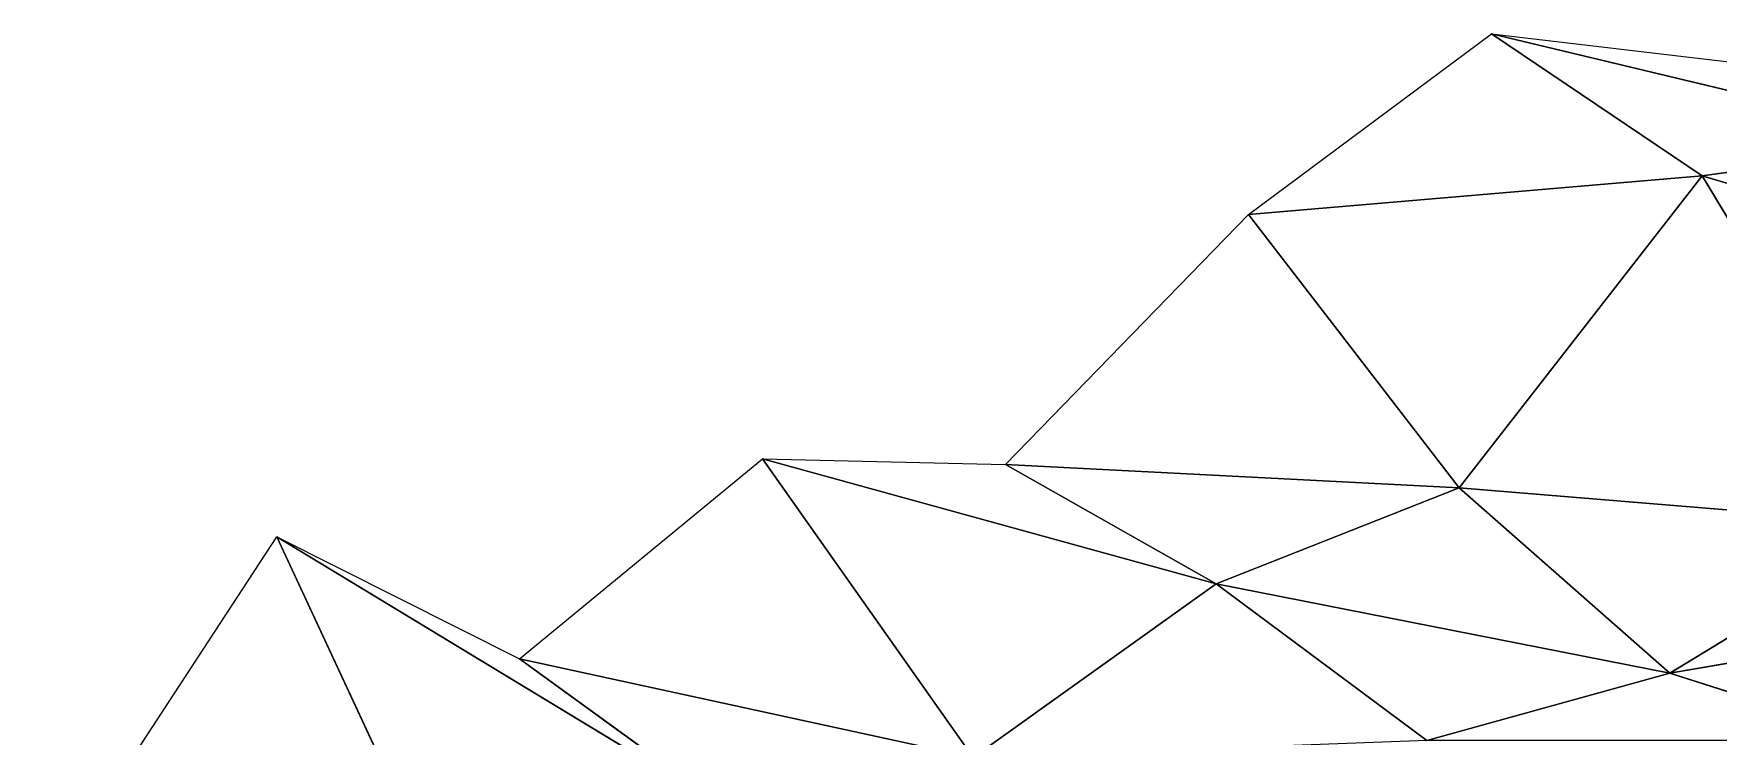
# Model space of a CAD drawing. Header units: metres. Extents: x -3703 to 431, y -1555 to 134.
# Drawn here: x -2669.9 to -2576.8, y -1063.9 to -1025.1 of the extents above; entities that cross this region are included whole.
import ezdxf

# ---------------------------------------------------------------- set-up
doc = ezdxf.new("R2010")
doc.units = ezdxf.units.M

msp = doc.modelspace()

# ---------------------------------------------------------------- linework, layer by layer
for p, q in [((-2602.7834, -1035.0718, -5560.927), (-2589.367, -1025.0773, -5535.666)), ((-2564.323, -1031.0897, -5547.153), (-2589.367, -1025.0773, -5535.666)), ((-2589.367, -1025.0773, -5535.666), (-2575.9504, -1026.6647, -5507.8154)), ((-2589.367, -1025.0773, -5535.666), (-2577.7395, -1032.9199, -5574.2393)), ((-2577.7395, -1032.9199, -5574.2393), (-2589.367, -1025.0773, -5535.666)), ((-2589.367, -1025.0773, -5535.666), (-2564.323, -1031.0897, -5547.153)), ((-2564.323, -1031.0897, -5547.153), (-2577.7395, -1032.9199, -5574.2393)), ((-2577.7395, -1032.9199, -5574.2393), (-2564.323, -1031.0897, -5547.153)), ((-2577.7395, -1032.9199, -5574.2393), (-2602.7834, -1035.0718, -5560.927)), ((-2602.7834, -1035.0718, -5560.927), (-2577.7395, -1032.9199, -5574.2393)), ((-2577.7395, -1032.9199, -5574.2393), (-2591.1558, -1050.166, -5597.878)), ((-2591.1558, -1050.166, -5597.878), (-2577.7395, -1032.9199, -5574.2393)), ((-2552.6956, -1040.3928, -5585.3994), (-2577.7395, -1032.9199, -5574.2393)), ((-2577.7395, -1032.9199, -5574.2393), (-2566.1118, -1052.2219, -5610.2495)), ((-2566.1118, -1052.2219, -5610.2495), (-2577.7395, -1032.9199, -5574.2393)), ((-2577.7395, -1032.9199, -5574.2393), (-2552.6956, -1040.3928, -5585.3994)), ((-2616.1997, -1048.876, -5585.3354), (-2602.7834, -1035.0718, -5560.927)), ((-2602.7834, -1035.0718, -5560.927), (-2591.1558, -1050.166, -5597.878)), ((-2591.1558, -1050.166, -5597.878), (-2602.7834, -1035.0718, -5560.927)), ((-2643.0325, -1059.6039, -5637.9272), (-2629.6162, -1048.5646, -5612.9004)), ((-2604.5723, -1055.4622, -5624.189), (-2629.6162, -1048.5646, -5612.9004)), ((-2629.6162, -1048.5646, -5612.9004), (-2616.1997, -1048.876, -5585.3354)), ((-2629.6162, -1048.5646, -5612.9004), (-2617.9885, -1065.0527, -5649.54)), ((-2617.9885, -1065.0527, -5649.54), (-2629.6162, -1048.5646, -5612.9004)), ((-2629.6162, -1048.5646, -5612.9004), (-2604.5723, -1055.4622, -5624.189)), ((-2591.1558, -1050.166, -5597.878), (-2616.1997, -1048.876, -5585.3354)), ((-2616.1997, -1048.876, -5585.3354), (-2604.5723, -1055.4622, -5624.189)), ((-2604.5723, -1055.4622, -5624.189), (-2616.1997, -1048.876, -5585.3354)), ((-2616.1997, -1048.876, -5585.3354), (-2591.1558, -1050.166, -5597.878)), ((-2591.1558, -1050.166, -5597.878), (-2604.5723, -1055.4622, -5624.189)), ((-2604.5723, -1055.4622, -5624.189), (-2591.1558, -1050.166, -5597.878)), ((-2566.1118, -1052.2219, -5610.2495), (-2591.1558, -1050.166, -5597.878)), ((-2591.1558, -1050.166, -5597.878), (-2579.5283, -1060.3853, -5635.9194)), ((-2579.5283, -1060.3853, -5635.9194), (-2591.1558, -1050.166, -5597.878)), ((-2591.1558, -1050.166, -5597.878), (-2566.1118, -1052.2219, -5610.2495)), ((-2669.8655, -1073.3942, -5689.835), (-2656.449, -1052.8721, -5666.928)), ((-2631.405, -1068.0314, -5676.3696), (-2656.449, -1052.8721, -5666.928)), ((-2656.449, -1052.8721, -5666.928), (-2643.0325, -1059.6039, -5637.9272)), ((-2656.449, -1052.8721, -5666.928), (-2644.8215, -1077.8291, -5701.6743)), ((-2644.8215, -1077.8291, -5701.6743), (-2656.449, -1052.8721, -5666.928)), ((-2656.449, -1052.8721, -5666.928), (-2631.405, -1068.0314, -5676.3696)), ((-2566.1118, -1052.2219, -5610.2495), (-2579.5283, -1060.3853, -5635.9194)), ((-2579.5283, -1060.3853, -5635.9194), (-2566.1118, -1052.2219, -5610.2495)), ((-2604.5723, -1055.4622, -5624.189), (-2617.9885, -1065.0527, -5649.54)), ((-2617.9885, -1065.0527, -5649.54), (-2604.5723, -1055.4622, -5624.189)), ((-2579.5283, -1060.3853, -5635.9194), (-2604.5723, -1055.4622, -5624.189)), ((-2604.5723, -1055.4622, -5624.189), (-2592.9446, -1064.1188, -5662.58)), ((-2592.9446, -1064.1188, -5662.58), (-2604.5723, -1055.4622, -5624.189)), ((-2604.5723, -1055.4622, -5624.189), (-2579.5283, -1060.3853, -5635.9194)), ((-2554.4844, -1056.127, -5649.703), (-2579.5283, -1060.3853, -5635.9194)), ((-2579.5283, -1060.3853, -5635.9194), (-2554.4844, -1056.127, -5649.703)), ((-2617.9885, -1065.0527, -5649.54), (-2643.0325, -1059.6039, -5637.9272)), ((-2643.0325, -1059.6039, -5637.9272), (-2631.405, -1068.0314, -5676.3696)), ((-2631.405, -1068.0314, -5676.3696), (-2643.0325, -1059.6039, -5637.9272)), ((-2643.0325, -1059.6039, -5637.9272), (-2617.9885, -1065.0527, -5649.54)), ((-2579.5283, -1060.3853, -5635.9194), (-2592.9446, -1064.1188, -5662.58)), ((-2592.9446, -1064.1188, -5662.58), (-2579.5283, -1060.3853, -5635.9194)), ((-2579.5283, -1060.3853, -5635.9194), (-2567.9006, -1064.1183, -5675.411)), ((-2567.9006, -1064.1183, -5675.411), (-2579.5283, -1060.3853, -5635.9194))]:
    msp.add_line(p, q)
for points in [[(-2589.367, -1025.0773, -5535.666), (-2577.7395, -1032.9199, -5574.2393), (-2602.7834, -1035.0718, -5560.927), (-2602.7834, -1035.0717, -5560.927)], [(-2575.9504, -1026.6647, -5507.8154), (-2564.323, -1031.0897, -5547.153), (-2589.367, -1025.0773, -5535.666), (-2589.367, -1025.0771, -5535.666)], [(-2577.7395, -1032.9199, -5574.2393), (-2589.367, -1025.0773, -5535.666), (-2564.323, -1031.0897, -5547.153), (-2564.323, -1031.0896, -5547.153)], [(-2564.323, -1031.0897, -5547.153), (-2552.6956, -1040.3928, -5585.3994), (-2577.7395, -1032.9199, -5574.2393), (-2577.7395, -1032.9198, -5574.2393)], [(-2591.1558, -1050.166, -5597.878), (-2602.7834, -1035.0718, -5560.927), (-2577.7395, -1032.9199, -5574.2393), (-2577.7395, -1032.9198, -5574.2393)], [(-2577.7395, -1032.9199, -5574.2393), (-2566.1118, -1052.2219, -5610.2495), (-2591.1558, -1050.166, -5597.878), (-2591.1558, -1050.1659, -5597.878)], [(-2566.1118, -1052.2219, -5610.2495), (-2577.7395, -1032.9199, -5574.2393), (-2552.6956, -1040.3928, -5585.3994), (-2552.6956, -1040.3927, -5585.3994)], [(-2602.7834, -1035.0718, -5560.927), (-2591.1558, -1050.166, -5597.878), (-2616.1997, -1048.876, -5585.3354), (-2616.1997, -1048.8759, -5585.3354)], [(-2629.6162, -1048.5646, -5612.9004), (-2617.9885, -1065.0527, -5649.54), (-2643.0325, -1059.6039, -5637.9272), (-2643.0325, -1059.6038, -5637.9272)], [(-2616.1997, -1048.876, -5585.3354), (-2604.5723, -1055.4622, -5624.189), (-2629.6162, -1048.5646, -5612.9004), (-2629.6162, -1048.5645, -5612.9004)], [(-2617.9885, -1065.0527, -5649.54), (-2629.6162, -1048.5646, -5612.9004), (-2604.5723, -1055.4622, -5624.189), (-2604.5723, -1055.462, -5624.189)], [(-2604.5723, -1055.4622, -5624.189), (-2616.1997, -1048.876, -5585.3354), (-2591.1558, -1050.166, -5597.878), (-2591.1558, -1050.1659, -5597.878)], [(-2591.1558, -1050.166, -5597.878), (-2579.5283, -1060.3853, -5635.9194), (-2604.5723, -1055.4622, -5624.189), (-2604.5723, -1055.462, -5624.189)], [(-2579.5283, -1060.3853, -5635.9194), (-2591.1558, -1050.166, -5597.878), (-2566.1118, -1052.2219, -5610.2495), (-2566.1118, -1052.2218, -5610.2495)], [(-2656.449, -1052.8721, -5666.928), (-2644.8215, -1077.8291, -5701.6743), (-2669.8655, -1073.3942, -5689.835), (-2669.8655, -1073.394, -5689.835)], [(-2643.0325, -1059.6039, -5637.9272), (-2631.405, -1068.0314, -5676.3696), (-2656.449, -1052.8721, -5666.928), (-2656.449, -1052.872, -5666.928)], [(-2644.8215, -1077.8291, -5701.6743), (-2656.449, -1052.8721, -5666.928), (-2631.405, -1068.0314, -5676.3696), (-2631.405, -1068.0312, -5676.3696)], [(-2566.1118, -1052.2219, -5610.2495), (-2554.4844, -1056.127, -5649.703), (-2579.5283, -1060.3853, -5635.9194), (-2579.5283, -1060.3851, -5635.9194)], [(-2604.5723, -1055.4622, -5624.189), (-2592.9446, -1064.1188, -5662.58), (-2617.9885, -1065.0527, -5649.54), (-2617.9885, -1065.0526, -5649.54)], [(-2592.9446, -1064.1188, -5662.58), (-2604.5723, -1055.4622, -5624.189), (-2579.5283, -1060.3853, -5635.9194), (-2579.5283, -1060.3851, -5635.9194)], [(-2567.9006, -1064.1183, -5675.411), (-2579.5283, -1060.3853, -5635.9194), (-2554.4844, -1056.127, -5649.703), (-2554.4844, -1056.1268, -5649.703)], [(-2631.405, -1068.0314, -5676.3696), (-2643.0325, -1059.6039, -5637.9272), (-2617.9885, -1065.0527, -5649.54), (-2617.9885, -1065.0526, -5649.54)], [(-2579.5283, -1060.3853, -5635.9194), (-2567.9006, -1064.1183, -5675.411), (-2592.9446, -1064.1188, -5662.58), (-2592.9446, -1064.1187, -5662.58)]]:
    msp.add_3dface(points)

doc.saveas('drawing.dxf')
